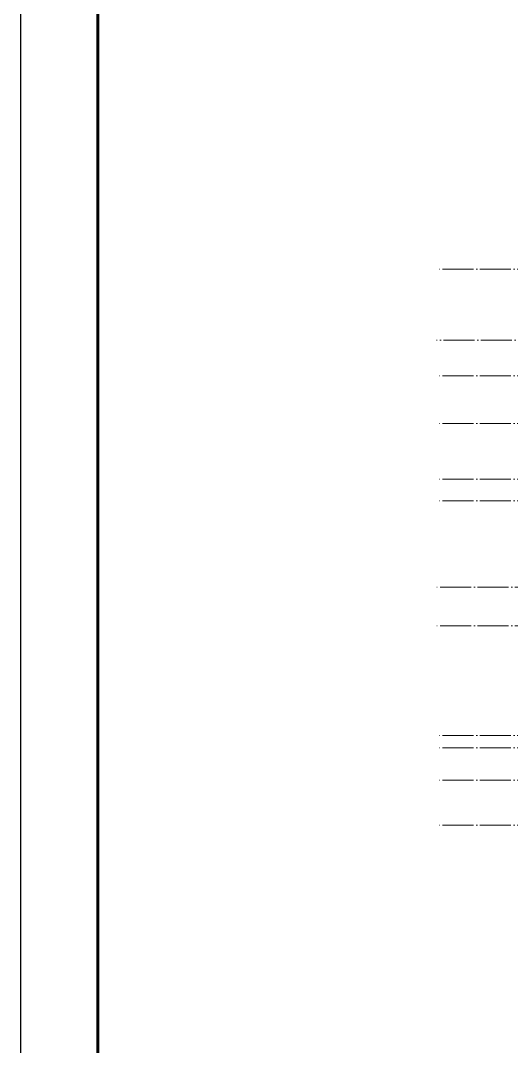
# Model space of a CAD drawing. Extents: x -129922 to 1190196, y -520662 to 139923.
# Drawn here: x 882211 to 898110, y -324683 to -291459 of the extents above; entities that cross this region are included whole.
import ezdxf
from ezdxf.enums import TextEntityAlignment as Align

# ---------------------------------------------------------------- set-up
doc = ezdxf.new("R2010")
doc.units = 0
doc.header["$LTSCALE"] = 1000
doc.header["$MEASUREMENT"] = 0
doc.linetypes.add('DOTE', pattern=[2.42, 2, -0.2, 0.02, -0.2])
doc.layers.add('A-轴线-塔楼', color=1, linetype='DOTE', lineweight=9)
doc.layers.add('A-轴线-隔墙', color=41, linetype='DOTE', lineweight=9)
doc.layers.add('Y-云图图框', color=7, linetype='Continuous')
doc.styles.add('_YT_Name', font='simhei.ttf', dxfattribs={"width": 0.8})
doc.styles.add('_YT_Sign_Text', font='ros.shx', dxfattribs={"width": 0.8, "bigfont": 'hztxt.shx'})
doc.styles.get("Standard").update_dxf_attribs({"font": 'gbenor.shx', "bigfont": 'gbcbig.shx'})

# ---------------------------------------------------------------- blocks, each defined once
blk = doc.blocks.new('ECMCTK_A1_横_单行图名--0')
at = {"color": 4}
blk.add_lwpolyline([(0, 0), (841, 0), (841, 594), (0, 594)], close=True, dxfattribs=at)
at = {"const_width": 1}
blk.add_lwpolyline([(25, 10), (831, 10), (831, 584), (25, 584)], close=True, dxfattribs=at)
at = {"color": 80, "flags": 3}
for tag, height, p in [('YTHQINS', 3, (34.31, 585.5)), ('ECMCKEY', 3, (292.07, 288.23)), ('YTTQINS', 5.62, (848.03, 12.81)), ('YTFRAME', 3, (652.76, 5.84)), ('YTBARCODE_T1', 3, (749.78, 5.95))]:
    blk.add_attdef(tag, text='', height=height, dxfattribs=at).set_placement(p, align=Align.MIDDLE_CENTER)
for tag, height, style, width, p in [('证书编号', 4, '_YT_Sign_Text', 0.8, (708.87, 43.81)), ('审查批准号', 4, '_YT_Sign_Text', 0.8, (761.06, 43.81)), ('工程号', 4, '_YT_Sign_Text', 0.5, (804.08, 44.12)), ('设计单位', 6, '_YT_Name', 0.8, (623.75, 38.6)), ('建设单位', 4, '_YT_Sign_Text', 0.8, (734.96, 36.11)), ('阶段', 4, '_YT_Sign_Text', 0.8, (804.08, 35.81)), ('项目号', 4, '_YT_Sign_Text', 0.5, (822.08, 33.72)), ('项目名称', 4, '_YT_Sign_Text', 0.8, (734.96, 28.11)), ('专业', 4, '_YT_Sign_Text', 0.8, (804.08, 27.31)), ('图纸编号', 4, '_YT_Sign_Text', 0.5, (803.93, 19.36)), ('图纸名称', 4.5, '_YT_Name', 0.8, (735.39, 15.06)), ('版本号', 4, '_YT_Sign_Text', 0.8, (822.08, 13)), ('出图比例', 4.2, '_YT_Sign_Text', 0.8, (681.82, 11.78)), ('日期', 4, '_YT_Sign_Text', 0.5, (803.88, 12.13))]:
    blk.add_attdef(tag, text='', height=height, dxfattribs=dict(style=style, width=width)).set_placement(p, align=Align.CENTER)
at = {"style": '_YT_Sign_Text', "width": 0.8, "flags": 3}
for tag, p, height in [('{审定人}', (605.87, 26.45), 6.24), ('{校对人}', (658.35, 26.53), 6.24), ('[审定人]', (590.95, 27.81), 4.1), ('[校对人]', (642.23, 27.82), 4.1), ('[审核人]', (591.01, 19.76), 4.1), ('{审核人}', (606.98, 18.44), 6.24), ('[设计人]', (642.47, 20.21), 4.1), ('{设计人}', (658.48, 18.54), 6.24), ('{项目负责人}', (608.28, 10.72), 6.24), ('{专业负责人}', (658.58, 10.36), 6.24), ('[项目负责人]', (590.78, 12.01), 4.1), ('[专业负责人]', (642.74, 11.77), 4.1)]:
    blk.add_attdef(tag, p, '', height=height, dxfattribs=at)
at = {"color": 80, "flags": 3}
for tag, p in [('YTQRCODE', (551.04, 11.91)), ('YTBZSIT', (25, 10)), ('EXT_TK_LEFT', (25, 10))]:
    blk.add_attdef(tag, p, '', height=3, dxfattribs=at)
blk = doc.blocks.new('ZHOUWANG3')
at = {"layer": 'A-轴线-塔楼', "linetype": 'DOTE', "ltscale": 0.5}
for p, q in [((139798, 246686), (85362, 246686)), ((102322, 244386), (85362, 244386)), ((139798, 243236), (85362, 243236)), ((139798, 241686), (85362, 241686)), ((139798, 239886), (85362, 239886)), ((139798, 239186), (85362, 239186)), ((139798, 231586), (85362, 231586)), ((139798, 228686), (85362, 228686))]:
    blk.add_line(p, q, dxfattribs=at)
at = {"layer": 'A-轴线-隔墙', "ltscale": 0.5}
for p, q in [((94952, 236386), (85362, 236386)), ((94952, 235136), (85362, 235136)), ((139798, 231186), (85362, 231186)), ((139798, 230136), (85362, 230136))]:
    blk.add_line(p, q, dxfattribs=at)

msp = doc.modelspace()

# ---------------------------------------------------------------- block references
msp.add_blockref('ZHOUWANG3', (810318.8, -546199))
at = {"layer": 'Y-云图图框', "xscale": 100, "yscale": 100, "zscale": 100}
msp.add_blockref('ECMCTK_A1_横_单行图名--0', (882210.6, -340984.2), dxfattribs=at)

doc.saveas('drawing.dxf')
